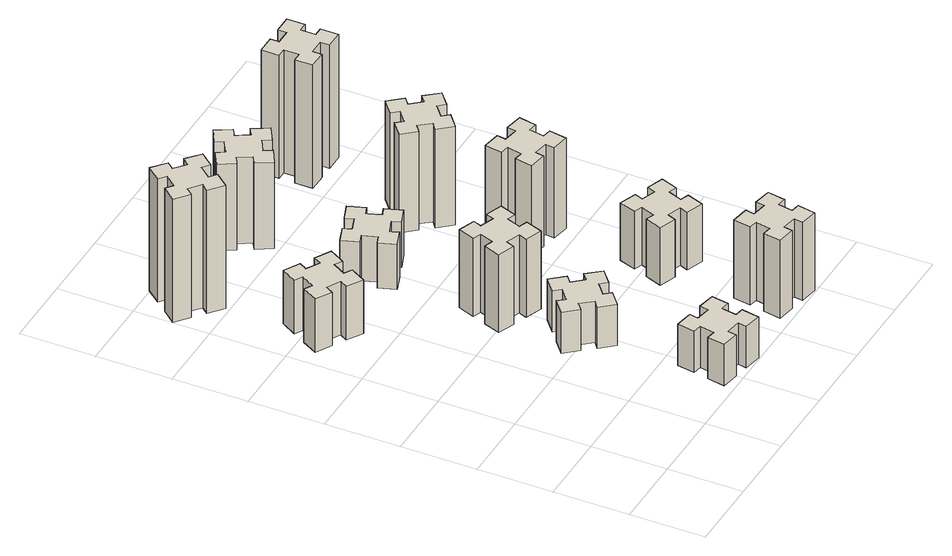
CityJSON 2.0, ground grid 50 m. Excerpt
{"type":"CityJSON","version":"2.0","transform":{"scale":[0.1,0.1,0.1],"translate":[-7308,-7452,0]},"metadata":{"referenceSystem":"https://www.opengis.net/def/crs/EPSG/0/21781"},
"CityObjects":{
"building1":{"type":"Building","attributes":{"class":"1000","function":"1000","usage":"1000","yearOfConstruction":2016,"roofType":"1000","measuredHeight":39,"storeysAboveGround":30,"storeysBelowGround":0},"geometry":[{"type":"Solid","lod":"1","boundaries":[[[[0,1,2,3,4,5,6,7,8,9,10,11,12,13,14,15,16,17,18,19]],[[17,16,20,21]],[[16,15,22,20]],[[15,14,23,22]],[[14,13,24,23]],[[13,12,25,24]],[[12,11,26,25]],[[11,10,27,26]],[[10,9,28,27]],[[9,8,29,28]],[[8,7,30,29]],[[7,6,31,30]],[[6,5,32,31]],[[5,4,33,32]],[[4,3,34,33]],[[3,2,35,34]],[[2,1,36,35]],[[1,0,37,36]],[[0,19,38,37]],[[19,18,39,38]],[[18,17,21,39]],[[24,25,26,27,28,29,30,31,32,33,34,35,36,37,38,39,21,20,22,23]]]]}]},
"building2":{"type":"Building","attributes":{"class":"1000","function":"1000","usage":"1000","yearOfConstruction":2016,"roofType":"1000","measuredHeight":30,"storeysAboveGround":30,"storeysBelowGround":0},"geometry":[{"type":"Solid","lod":"1","boundaries":[[[[40,41,42,43,44,45,46,47,48,49,50,51,52,53,54,55,56,57,58,59]],[[57,56,60,61]],[[56,55,62,60]],[[55,54,63,62]],[[54,53,64,63]],[[53,52,65,64]],[[52,51,66,65]],[[51,50,67,66]],[[50,49,68,67]],[[49,48,69,68]],[[48,47,70,69]],[[47,46,71,70]],[[46,45,72,71]],[[45,44,73,72]],[[44,43,74,73]],[[43,42,75,74]],[[42,41,76,75]],[[41,40,77,76]],[[40,59,78,77]],[[59,58,79,78]],[[58,57,61,79]],[[64,65,66,67,68,69,70,71,72,73,74,75,76,77,78,79,61,60,62,63]]]]}]},
"building3":{"type":"Building","attributes":{"class":"1000","function":"1000","usage":"1000","yearOfConstruction":2016,"roofType":"1000","measuredHeight":90,"storeysAboveGround":30,"storeysBelowGround":0},"geometry":[{"type":"Solid","lod":"1","boundaries":[[[[80,81,82,83,84,85,86,87,88,89,90,91,92,93,94,95,96,97,98,99]],[[97,96,100,101]],[[96,95,102,100]],[[95,94,103,102]],[[94,93,104,103]],[[93,92,105,104]],[[92,91,106,105]],[[91,90,107,106]],[[90,89,108,107]],[[89,88,109,108]],[[88,87,110,109]],[[87,86,111,110]],[[86,85,112,111]],[[85,84,113,112]],[[84,83,114,113]],[[83,82,115,114]],[[82,81,116,115]],[[81,80,117,116]],[[80,99,118,117]],[[99,98,119,118]],[[98,97,101,119]],[[104,105,106,107,108,109,110,111,112,113,114,115,116,117,118,119,101,100,102,103]]]]}]},
"building4":{"type":"Building","attributes":{"class":"1000","function":"1000","usage":"1000","yearOfConstruction":2016,"roofType":"1000","measuredHeight":30,"storeysAboveGround":30,"storeysBelowGround":0},"geometry":[{"type":"Solid","lod":"1","boundaries":[[[[120,121,122,123,124,125,126,127,128,129,130,131,132,133,134,135,136,137,138,139]],[[137,136,140,141]],[[136,135,142,140]],[[135,134,143,142]],[[134,133,144,143]],[[133,132,145,144]],[[132,131,146,145]],[[131,130,147,146]],[[130,129,148,147]],[[129,128,149,148]],[[128,127,150,149]],[[127,126,151,150]],[[126,125,152,151]],[[125,124,153,152]],[[124,123,154,153]],[[123,122,155,154]],[[122,121,156,155]],[[121,120,157,156]],[[120,139,158,157]],[[139,138,159,158]],[[138,137,141,159]],[[144,145,146,147,148,149,150,151,152,153,154,155,156,157,158,159,141,140,142,143]]]]}]},
"building5":{"type":"Building","attributes":{"class":"1000","function":"1000","usage":"1000","yearOfConstruction":2016,"roofType":"1000","measuredHeight":57,"storeysAboveGround":30,"storeysBelowGround":0},"geometry":[{"type":"Solid","lod":"1","boundaries":[[[[160,161,162,163,164,165,166,167,168,169,170,171,172,173,174,175,176,177,178,179]],[[177,176,180,181]],[[176,175,182,180]],[[175,174,183,182]],[[174,173,184,183]],[[173,172,185,184]],[[172,171,186,185]],[[171,170,187,186]],[[170,169,188,187]],[[169,168,189,188]],[[168,167,190,189]],[[167,166,191,190]],[[166,165,192,191]],[[165,164,193,192]],[[164,163,194,193]],[[163,162,195,194]],[[162,161,196,195]],[[161,160,197,196]],[[160,179,198,197]],[[179,178,199,198]],[[178,177,181,199]],[[184,185,186,187,188,189,190,191,192,193,194,195,196,197,198,199,181,180,182,183]]]]}]},
"building6":{"type":"Building","attributes":{"class":"1000","function":"1000","usage":"1000","yearOfConstruction":2016,"roofType":"1000","measuredHeight":33,"storeysAboveGround":30,"storeysBelowGround":0},"geometry":[{"type":"Solid","lod":"1","boundaries":[[[[200,201,202,203,204,205,206,207,208,209,210,211,212,213,214,215,216,217,218,219]],[[217,216,220,221]],[[216,215,222,220]],[[215,214,223,222]],[[214,213,224,223]],[[213,212,225,224]],[[212,211,226,225]],[[211,210,227,226]],[[210,209,228,227]],[[209,208,229,228]],[[208,207,230,229]],[[207,206,231,230]],[[206,205,232,231]],[[205,204,233,232]],[[204,203,234,233]],[[203,202,235,234]],[[202,201,236,235]],[[201,200,237,236]],[[200,219,238,237]],[[219,218,239,238]],[[218,217,221,239]],[[224,225,226,227,228,229,230,231,232,233,234,235,236,237,238,239,221,220,222,223]]]]}]},
"building7":{"type":"Building","attributes":{"class":"1000","function":"1000","usage":"1000","yearOfConstruction":2016,"roofType":"1000","measuredHeight":57,"storeysAboveGround":30,"storeysBelowGround":0},"geometry":[{"type":"Solid","lod":"1","boundaries":[[[[240,241,242,243,244,245,246,247,248,249,250,251,252,253,254,255,256,257,258,259]],[[257,256,260,261]],[[256,255,262,260]],[[255,254,263,262]],[[254,253,264,263]],[[253,252,265,264]],[[252,251,266,265]],[[251,250,267,266]],[[250,249,268,267]],[[249,248,269,268]],[[248,247,270,269]],[[247,246,271,270]],[[246,245,272,271]],[[245,244,273,272]],[[244,243,274,273]],[[243,242,275,274]],[[242,241,276,275]],[[241,240,277,276]],[[240,259,278,277]],[[259,258,279,278]],[[258,257,261,279]],[[264,265,266,267,268,269,270,271,272,273,274,275,276,277,278,279,261,260,262,263]]]]}]},
"building8":{"type":"Building","attributes":{"class":"1000","function":"1000","usage":"1000","yearOfConstruction":2016,"roofType":"1000","measuredHeight":63,"storeysAboveGround":30,"storeysBelowGround":0},"geometry":[{"type":"Solid","lod":"1","boundaries":[[[[280,281,282,283,284,285,286,287,288,289,290,291,292,293,294,295,296,297,298,299]],[[297,296,300,301]],[[296,295,302,300]],[[295,294,303,302]],[[294,293,304,303]],[[293,292,305,304]],[[292,291,306,305]],[[291,290,307,306]],[[290,289,308,307]],[[289,288,309,308]],[[288,287,310,309]],[[287,286,311,310]],[[286,285,312,311]],[[285,284,313,312]],[[284,283,314,313]],[[283,282,315,314]],[[282,281,316,315]],[[281,280,317,316]],[[280,299,318,317]],[[299,298,319,318]],[[298,297,301,319]],[[304,305,306,307,308,309,310,311,312,313,314,315,316,317,318,319,301,300,302,303]]]]}]},
"building9":{"type":"Building","attributes":{"class":"1000","function":"1000","usage":"1000","yearOfConstruction":2016,"roofType":"1000","measuredHeight":42,"storeysAboveGround":30,"storeysBelowGround":0},"geometry":[{"type":"Solid","lod":"1","boundaries":[[[[320,321,322,323,324,325,326,327,328,329,330,331,332,333,334,335,336,337,338,339]],[[337,336,340,341]],[[336,335,342,340]],[[335,334,343,342]],[[334,333,344,343]],[[333,332,345,344]],[[332,331,346,345]],[[331,330,347,346]],[[330,329,348,347]],[[329,328,349,348]],[[328,327,350,349]],[[327,326,351,350]],[[326,325,352,351]],[[325,324,353,352]],[[324,323,354,353]],[[323,322,355,354]],[[322,321,356,355]],[[321,320,357,356]],[[320,339,358,357]],[[339,338,359,358]],[[338,337,341,359]],[[344,345,346,347,348,349,350,351,352,353,354,355,356,357,358,359,341,340,342,343]]]]}]},
"building10":{"type":"Building","attributes":{"class":"1000","function":"1000","usage":"1000","yearOfConstruction":2016,"roofType":"1000","measuredHeight":66,"storeysAboveGround":30,"storeysBelowGround":0},"geometry":[{"type":"Solid","lod":"1","boundaries":[[[[360,361,362,363,364,365,366,367,368,369,370,371,372,373,374,375,376,377,378,379]],[[377,376,380,381]],[[376,375,382,380]],[[375,374,383,382]],[[374,373,384,383]],[[373,372,385,384]],[[372,371,386,385]],[[371,370,387,386]],[[370,369,388,387]],[[369,368,389,388]],[[368,367,390,389]],[[367,366,391,390]],[[366,365,392,391]],[[365,364,393,392]],[[364,363,394,393]],[[363,362,395,394]],[[362,361,396,395]],[[361,360,397,396]],[[360,379,398,397]],[[379,378,399,398]],[[378,377,381,399]],[[384,385,386,387,388,389,390,391,392,393,394,395,396,397,398,399,381,380,382,383]]]]}]},
"building11":{"type":"Building","attributes":{"class":"1000","function":"1000","usage":"1000","yearOfConstruction":2016,"roofType":"1000","measuredHeight":72,"storeysAboveGround":30,"storeysBelowGround":0},"geometry":[{"type":"Solid","lod":"1","boundaries":[[[[400,401,402,403,404,405,406,407,408,409,410,411,412,413,414,415,416,417,418,419]],[[417,416,420,421]],[[416,415,422,420]],[[415,414,423,422]],[[414,413,424,423]],[[413,412,425,424]],[[412,411,426,425]],[[411,410,427,426]],[[410,409,428,427]],[[409,408,429,428]],[[408,407,430,429]],[[407,406,431,430]],[[406,405,432,431]],[[405,404,433,432]],[[404,403,434,433]],[[403,402,435,434]],[[402,401,436,435]],[[401,400,437,436]],[[400,419,438,437]],[[419,418,439,438]],[[418,417,421,439]],[[424,425,426,427,428,429,430,431,432,433,434,435,436,437,438,439,421,420,422,423]]]]}]},
"building12":{"type":"Building","attributes":{"class":"1000","function":"1000","usage":"1000","yearOfConstruction":2016,"roofType":"1000","measuredHeight":90,"storeysAboveGround":30,"storeysBelowGround":0},"geometry":[{"type":"Solid","lod":"1","boundaries":[[[[440,441,442,443,444,445,446,447,448,449,450,451,452,453,454,455,456,457,458,459]],[[457,456,460,461]],[[456,455,462,460]],[[455,454,463,462]],[[454,453,464,463]],[[453,452,465,464]],[[452,451,466,465]],[[451,450,467,466]],[[450,449,468,467]],[[449,448,469,468]],[[448,447,470,469]],[[447,446,471,470]],[[446,445,472,471]],[[445,444,473,472]],[[444,443,474,473]],[[443,442,475,474]],[[442,441,476,475]],[[441,440,477,476]],[[440,459,478,477]],[[459,458,479,478]],[[458,457,461,479]],[[464,465,466,467,468,469,470,471,472,473,474,475,476,477,478,479,461,460,462,463]]]]}]}
},
"vertices":[
[416,2327,0],[466,2414,0],[518,2384,0],[578,2488,0],[474,2548,0],[444,2496,0],[357,2546,0],[387,2598,0],[283,2658,0],[223,2554,0],[275,2524,0],[225,2437,0],[173,2467,0],[113,2363,0],[217,2303,0],[247,2355,0],[334,2305,0],[304,2253,0],[408,2193,0],[468,2297,0],[334,2305,390],[304,2253,390],[247,2355,390],[217,2303,390],[113,2363,390],[173,2467,390],[225,2437,390],[275,2524,390],[223,2554,390],[283,2658,390],[387,2598,390],[357,2546,390],[444,2496,390],[474,2548,390],[578,2488,390],[518,2384,390],[466,2414,390],[416,2327,390],[468,2297,390],[408,2193,390],
[986,274,0],[968,175,0],[909,186,0],[888,67,0],[1007,47,0],[1017,106,0],[1115,88,0],[1105,29,0],[1223,8,0],[1244,127,0],[1185,137,0],[1202,235,0],[1261,225,0],[1282,343,0],[1164,364,0],[1154,305,0],[1055,322,0],[1066,381,0],[947,402,0],[927,284,0],[1055,322,300],[1066,381,300],[1154,305,300],[1164,364,300],[1282,343,300],[1261,225,300],[1202,235,300],[1185,137,300],[1244,127,300],[1223,8,300],[1105,29,300],[1115,88,300],[1017,106,300],[1007,47,300],[888,67,300],[909,186,300],[968,175,300],[986,274,300],[927,284,300],[947,402,300],
[136,3213,0],[213,3149,0],[174,3103,0],[266,3026,0],[343,3118,0],[297,3156,0],[362,3233,0],[408,3194,0],[485,3286,0],[393,3363,0],[354,3317,0],[278,3382,0],[316,3428,0],[224,3505,0],[147,3413,0],[193,3374,0],[129,3298,0],[83,3336,0],[6,3244,0],[98,3167,0],[129,3298,900],[83,3336,900],[193,3374,900],[147,3413,900],[224,3505,900],[316,3428,900],[278,3382,900],[354,3317,900],[393,3363,900],[485,3286,900],[408,3194,900],[362,3233,900],[297,3156,900],[343,3118,900],[266,3026,900],[174,3103,900],[213,3149,900],[136,3213,900],[98,3167,900],[6,3244,900],
[1018,929,0],[1094,993,0],[1133,947,0],[1225,1024,0],[1148,1116,0],[1102,1078,0],[1037,1154,0],[1083,1193,0],[1006,1285,0],[914,1208,0],[953,1162,0],[876,1097,0],[838,1143,0],[746,1066,0],[823,974,0],[869,1013,0],[933,936,0],[887,898,0],[964,806,0],[1056,883,0],[933,936,300],[887,898,300],[869,1013,300],[823,974,300],[746,1066,300],[838,1143,300],[876,1097,300],[953,1162,300],[914,1208,300],[1006,1285,300],[1083,1193,300],[1037,1154,300],[1102,1078,300],[1148,1116,300],[1225,1024,300],[1133,947,300],[1094,993,300],[1018,929,300],[1056,883,300],[964,806,300],
[1072,1501,0],[1106,1595,0],[1162,1574,0],[1203,1687,0],[1090,1728,0],[1070,1672,0],[976,1706,0],[997,1762,0],[884,1803,0],[843,1690,0],[899,1670,0],[865,1576,0],[809,1597,0],[767,1484,0],[880,1443,0],[901,1499,0],[995,1465,0],[974,1409,0],[1087,1367,0],[1128,1480,0],[995,1465,570],[974,1409,570],[901,1499,570],[880,1443,570],[767,1484,570],[809,1597,570],[865,1576,570],[899,1670,570],[843,1690,570],[884,1803,570],[997,1762,570],[976,1706,570],[1070,1672,570],[1090,1728,570],[1203,1687,570],[1162,1574,570],[1106,1595,570],[1072,1501,570],[1128,1480,570],[1087,1367,570],
[976,2305,0],[1070,2339,0],[1090,2283,0],[1203,2324,0],[1162,2437,0],[1106,2416,0],[1072,2510,0],[1128,2530,0],[1087,2643,0],[974,2602,0],[995,2546,0],[901,2512,0],[880,2568,0],[767,2527,0],[809,2414,0],[865,2435,0],[899,2341,0],[843,2320,0],[884,2207,0],[997,2249,0],[899,2341,330],[843,2320,330],[865,2435,330],[809,2414,330],[767,2527,330],[880,2568,330],[901,2512,330],[995,2546,330],[974,2602,330],[1087,2643,330],[1128,2530,330],[1072,2510,330],[1106,2416,330],[1162,2437,330],[1203,2324,330],[1090,2283,330],[1070,2339,330],[976,2305,330],[997,2249,330],[884,2207,330],
[1894,305,0],[1795,322,0],[1806,381,0],[1687,402,0],[1667,284,0],[1726,274,0],[1708,175,0],[1649,186,0],[1628,67,0],[1747,47,0],[1757,106,0],[1855,88,0],[1845,29,0],[1963,8,0],[1984,127,0],[1925,137,0],[1942,235,0],[2001,225,0],[2022,343,0],[1904,364,0],[1942,235,570],[2001,225,570],[1925,137,570],[1984,127,570],[1963,8,570],[1845,29,570],[1855,88,570],[1757,106,570],[1747,47,570],[1628,67,570],[1649,186,570],[1708,175,570],[1726,274,570],[1667,284,570],[1687,402,570],[1806,381,570],[1795,322,570],[1894,305,570],[1904,364,570],[2022,343,570],
[1106,3277,0],[1056,3364,0],[1108,3394,0],[1048,3498,0],[944,3438,0],[974,3386,0],[887,3336,0],[857,3388,0],[753,3328,0],[813,3224,0],[865,3254,0],[915,3167,0],[863,3137,0],[923,3033,0],[1027,3093,0],[997,3145,0],[1084,3195,0],[1114,3143,0],[1218,3203,0],[1158,3307,0],[1084,3195,630],[1114,3143,630],[997,3145,630],[1027,3093,630],[923,3033,630],[863,3137,630],[915,3167,630],[865,3254,630],[813,3224,630],[753,3328,630],[857,3388,630],[887,3336,630],[974,3386,630],[944,3438,630],[1048,3498,630],[1108,3394,630],[1056,3364,630],[1106,3277,630],[1158,3307,630],[1218,3203,630],
[1741,859,0],[1835,825,0],[1814,769,0],[1927,727,0],[1968,840,0],[1912,861,0],[1946,955,0],[2002,934,0],[2043,1047,0],[1930,1088,0],[1910,1032,0],[1816,1066,0],[1837,1122,0],[1724,1163,0],[1683,1050,0],[1739,1030,0],[1705,936,0],[1649,957,0],[1607,844,0],[1720,803,0],[1705,936,420],[1649,957,420],[1739,1030,420],[1683,1050,420],[1724,1163,420],[1837,1122,420],[1816,1066,420],[1910,1032,420],[1930,1088,420],[2043,1047,420],[2002,934,420],[1946,955,420],[1912,861,420],[1968,840,420],[1927,727,420],[1814,769,420],[1835,825,420],[1741,859,420],[1720,803,420],[1607,844,420],
[1657,1686,0],[1755,1668,0],[1745,1609,0],[1863,1588,0],[1884,1707,0],[1825,1717,0],[1842,1815,0],[1901,1805,0],[1922,1923,0],[1804,1944,0],[1794,1885,0],[1695,1902,0],[1706,1961,0],[1587,1982,0],[1567,1864,0],[1626,1854,0],[1608,1755,0],[1549,1766,0],[1528,1647,0],[1647,1627,0],[1608,1755,660],[1549,1766,660],[1626,1854,660],[1567,1864,660],[1587,1982,660],[1706,1961,660],[1695,1902,660],[1794,1885,660],[1804,1944,660],[1922,1923,660],[1901,1805,660],[1842,1815,660],[1825,1717,660],[1884,1707,660],[1863,1588,660],[1745,1609,660],[1755,1668,660],[1657,1686,660],[1647,1627,660],[1528,1647,660],
[1509,2393,0],[1573,2316,0],[1527,2278,0],[1604,2186,0],[1696,2263,0],[1658,2309,0],[1734,2373,0],[1773,2327,0],[1865,2404,0],[1788,2496,0],[1742,2458,0],[1677,2534,0],[1723,2573,0],[1646,2665,0],[1554,2588,0],[1593,2542,0],[1516,2477,0],[1478,2523,0],[1386,2446,0],[1463,2354,0],[1516,2477,720],[1478,2523,720],[1593,2542,720],[1554,2588,720],[1646,2665,720],[1723,2573,720],[1677,2534,720],[1742,2458,720],[1788,2496,720],[1865,2404,720],[1773,2327,720],[1734,2373,720],[1658,2309,720],[1696,2263,720],[1604,2186,720],[1527,2278,720],[1573,2316,720],[1509,2393,720],[1463,2354,720],[1386,2446,720],
[1675,3155,0],[1775,3155,0],[1775,3095,0],[1895,3095,0],[1895,3215,0],[1835,3215,0],[1835,3315,0],[1895,3315,0],[1895,3435,0],[1775,3435,0],[1775,3375,0],[1675,3375,0],[1675,3435,0],[1555,3435,0],[1555,3315,0],[1615,3315,0],[1615,3215,0],[1555,3215,0],[1555,3095,0],[1675,3095,0],[1615,3215,900],[1555,3215,900],[1615,3315,900],[1555,3315,900],[1555,3435,900],[1675,3435,900],[1675,3375,900],[1775,3375,900],[1775,3435,900],[1895,3435,900],[1895,3315,900],[1835,3315,900],[1835,3215,900],[1895,3215,900],[1895,3095,900],[1775,3095,900],[1775,3155,900],[1675,3155,900],[1675,3095,900],[1555,3095,900]
]}
